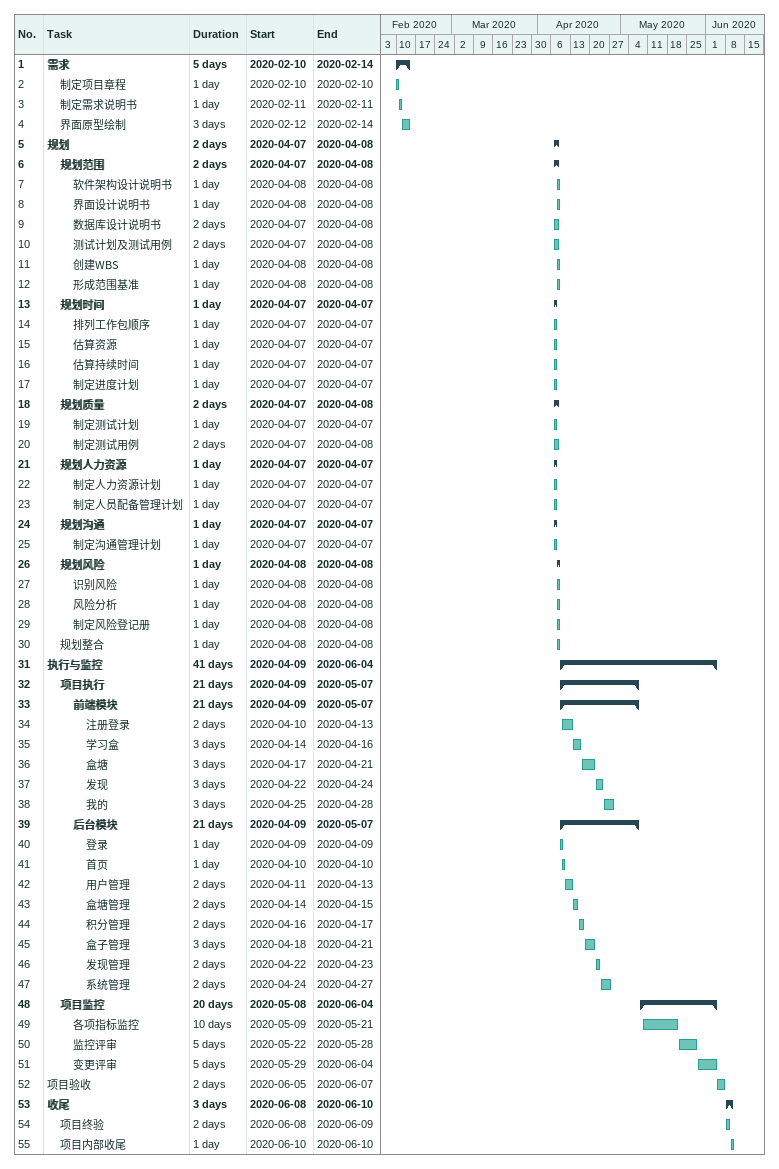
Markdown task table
| ID | Level | Task | Duration | Start | Finish |
|---|---|---|---|---|---|
| 1 | 1 | **需求** | 5d | 2020-02-10 | 2020-02-14 |
| 2 | 2 | 制定项目章程 | 1d | 2020-02-10 | 2020-02-10 |
| 3 | 2 | 制定需求说明书 | 1d | 2020-02-11 | 2020-02-11 |
| 4 | 2 | 界面原型绘制 | 3d | 2020-02-12 | 2020-02-14 |
| 5 | 1 | **规划** | 2d | 2020-04-07 | 2020-04-08 |
| 6 | 2 | **规划范围** | 2d | 2020-04-07 | 2020-04-08 |
| 7 | 3 | 软件架构设计说明书 | 1d | 2020-04-08 | 2020-04-08 |
| 8 | 3 | 界面设计说明书 | 1d | 2020-04-08 | 2020-04-08 |
| 9 | 3 | 数据库设计说明书 | 2d | 2020-04-07 | 2020-04-08 |
| 10 | 3 | 测试计划及测试用例 | 2d | 2020-04-07 | 2020-04-08 |
| 11 | 3 | 创建WBS | 1d | 2020-04-08 | 2020-04-08 |
| 12 | 3 | 形成范围基准 | 1d | 2020-04-08 | 2020-04-08 |
| 13 | 2 | **规划时间** | 1d | 2020-04-07 | 2020-04-07 |
| 14 | 3 | 排列工作包顺序 | 1d | 2020-04-07 | 2020-04-07 |
| 15 | 3 | 估算资源 | 1d | 2020-04-07 | 2020-04-07 |
| 16 | 3 | 估算持续时间 | 1d | 2020-04-07 | 2020-04-07 |
| 17 | 3 | 制定进度计划 | 1d | 2020-04-07 | 2020-04-07 |
| 18 | 2 | **规划质量** | 2d | 2020-04-07 | 2020-04-08 |
| 19 | 3 | 制定测试计划 | 1d | 2020-04-07 | 2020-04-07 |
| 20 | 3 | 制定测试用例 | 2d | 2020-04-07 | 2020-04-08 |
| 21 | 2 | **规划人力资源** | 1d | 2020-04-07 | 2020-04-07 |
| 22 | 3 | 制定人力资源计划 | 1d | 2020-04-07 | 2020-04-07 |
| 23 | 3 | 制定人员配备管理计划 | 1d | 2020-04-07 | 2020-04-07 |
| 24 | 2 | **规划沟通** | 1d | 2020-04-07 | 2020-04-07 |
| 25 | 3 | 制定沟通管理计划 | 1d | 2020-04-07 | 2020-04-07 |
| 26 | 2 | **规划风险** | 1d | 2020-04-08 | 2020-04-08 |
| 27 | 3 | 识别风险 | 1d | 2020-04-08 | 2020-04-08 |
| 28 | 3 | 风险分析 | 1d | 2020-04-08 | 2020-04-08 |
| 29 | 3 | 制定风险登记册 | 1d | 2020-04-08 | 2020-04-08 |
| 30 | 2 | 规划整合 | 1d | 2020-04-08 | 2020-04-08 |
| 31 | 1 | **执行与监控** | 41d | 2020-04-09 | 2020-06-04 |
| 32 | 2 | **项目执行** | 21d | 2020-04-09 | 2020-05-07 |
| 33 | 3 | **前端模块** | 21d | 2020-04-09 | 2020-05-07 |
| 34 | 4 | 注册登录 | 2d | 2020-04-10 | 2020-04-13 |
| 35 | 4 | 学习盒 | 3d | 2020-04-14 | 2020-04-16 |
| 36 | 4 | 盒塘 | 3d | 2020-04-17 | 2020-04-21 |
| 37 | 4 | 发现 | 3d | 2020-04-22 | 2020-04-24 |
| 38 | 4 | 我的 | 3d | 2020-04-25 | 2020-04-28 |
| 39 | 3 | **后台模块** | 21d | 2020-04-09 | 2020-05-07 |
| 40 | 4 | 登录 | 1d | 2020-04-09 | 2020-04-09 |
| 41 | 4 | 首页 | 1d | 2020-04-10 | 2020-04-10 |
| 42 | 4 | 用户管理 | 2d | 2020-04-11 | 2020-04-13 |
| 43 | 4 | 盒塘管理 | 2d | 2020-04-14 | 2020-04-15 |
| 44 | 4 | 积分管理 | 2d | 2020-04-16 | 2020-04-17 |
| 45 | 4 | 盒子管理 | 3d | 2020-04-18 | 2020-04-21 |
| 46 | 4 | 发现管理 | 2d | 2020-04-22 | 2020-04-23 |
| 47 | 4 | 系统管理 | 2d | 2020-04-24 | 2020-04-27 |
| 48 | 2 | **项目监控** | 20d | 2020-05-08 | 2020-06-04 |
| 49 | 3 | 各项指标监控 | 10d | 2020-05-09 | 2020-05-21 |
| 50 | 3 | 监控评审 | 5d | 2020-05-22 | 2020-05-28 |
| 51 | 3 | 变更评审 | 5d | 2020-05-29 | 2020-06-04 |
| 52 | 1 | 项目验收 | 2d | 2020-06-05 | 2020-06-07 |
| 53 | 1 | **收尾** | 3d | 2020-06-08 | 2020-06-10 |
| 54 | 2 | 项目终验 | 2d | 2020-06-08 | 2020-06-09 |
| 55 | 2 | 项目内部收尾 | 1d | 2020-06-10 | 2020-06-10 |
